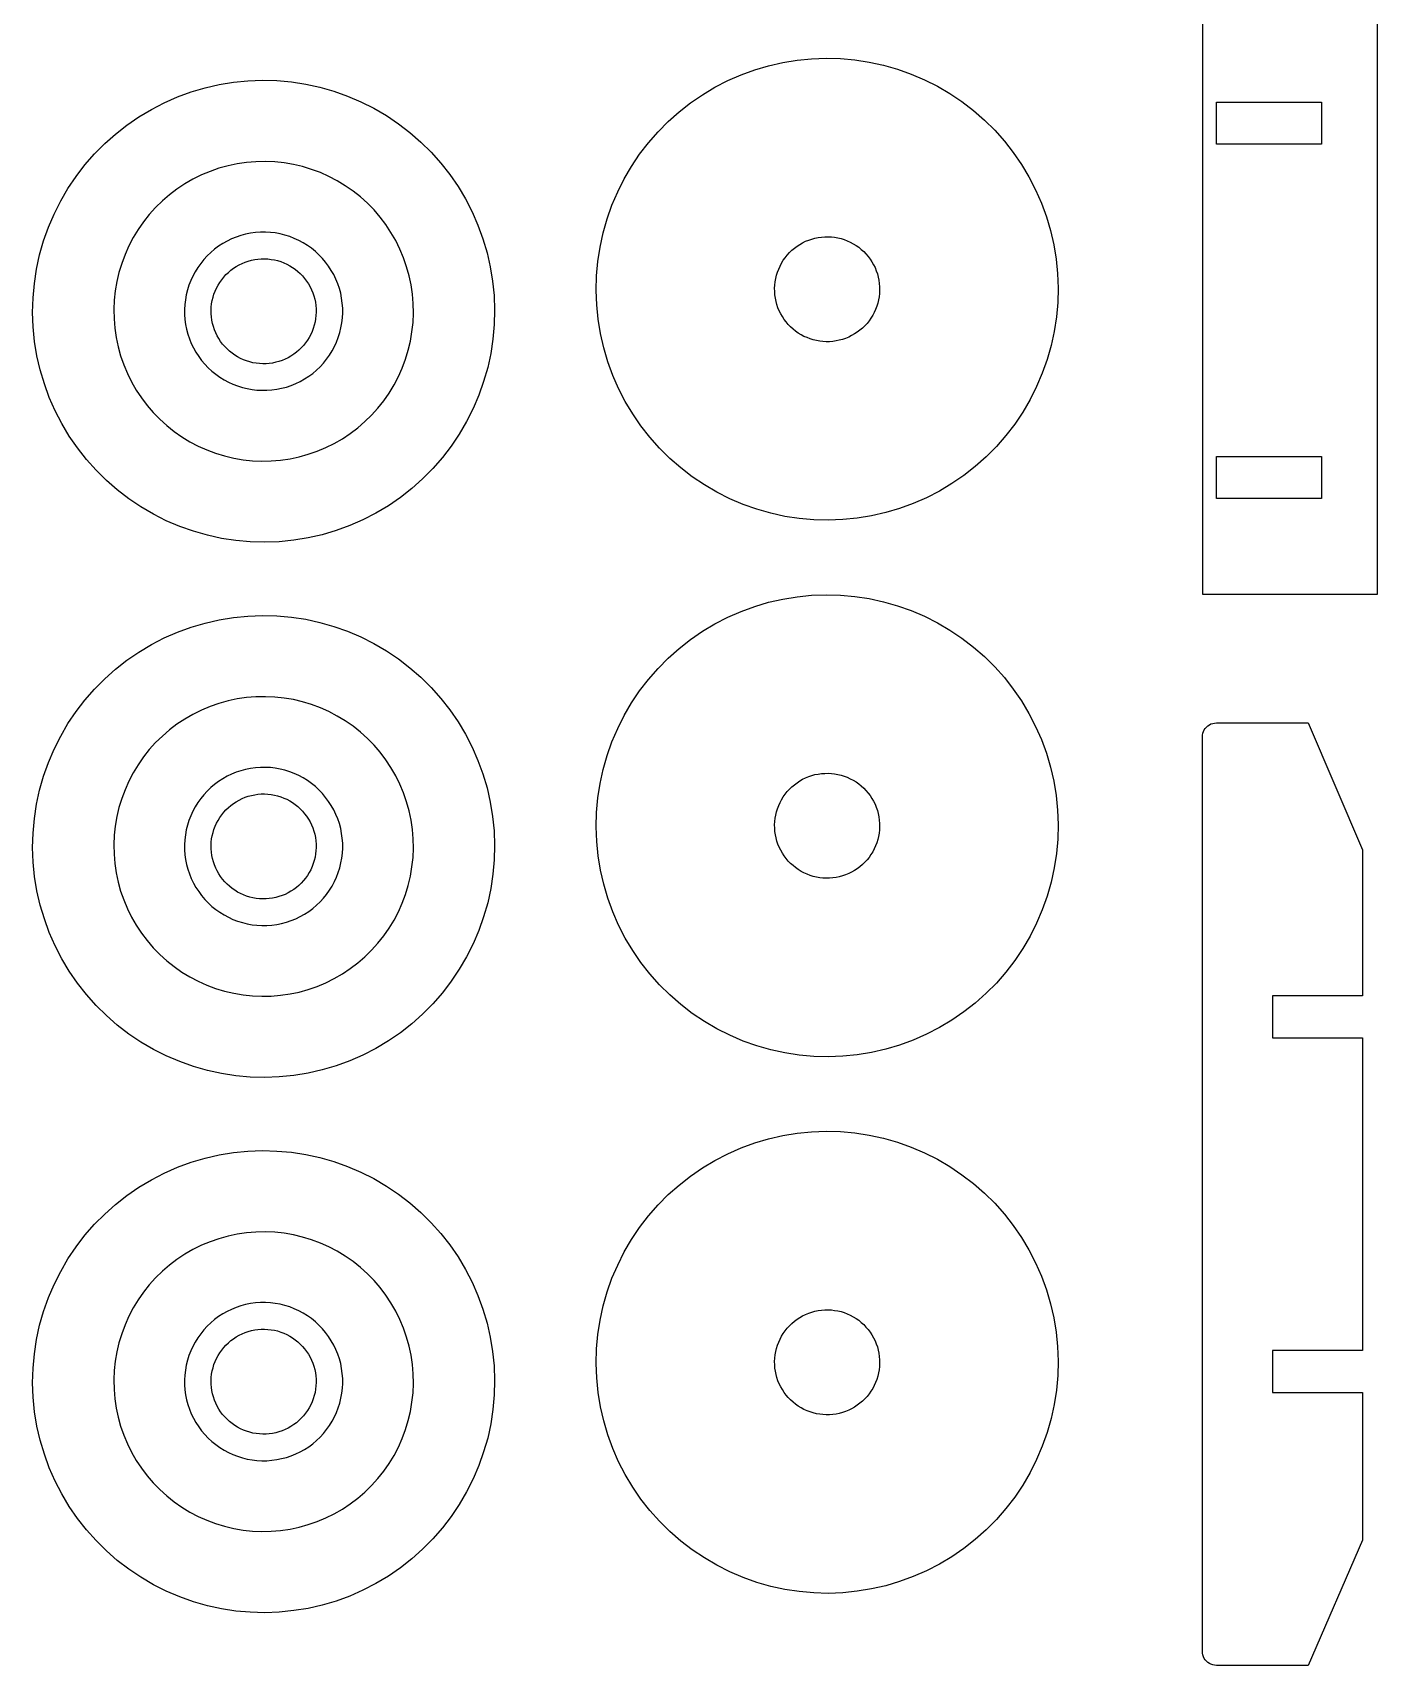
# Model space of a CAD drawing. Extents: x 6 to 996, y 5 to 380.
# Drawn here: x 804.9 to 958.6, y 5 to 191.6 of the extents above; entities that cross this region are included whole.
import ezdxf

# ---------------------------------------------------------------- set-up
doc = ezdxf.new("R2010")
doc.units = 0
doc.header["$MEASUREMENT"] = 0
for name, color, linetype in [('EXT', 1, 'CONTINUOUS'), ('INT', 150, 'CONTINUOUS'), ('POCKET_1_1MM', 105, 'CONTINUOUS')]:
    doc.layers.add(name, color=color, linetype=linetype)

msp = doc.modelspace()

# ---------------------------------------------------------------- linework, layer by layer
at = {"layer": 'EXT'}
for points in [[(958.57, 127.45), (958.57, 194.65), (938.57, 194.65), (938.57, 127.45)], [(878.95, 141.88), (877.7, 142.97), (876.53, 144.14), (875.42, 145.38), (874.4, 146.68), (873.46, 148.05), (872.61, 149.47), (871.85, 150.95), (871.18, 152.46), (870.61, 154.02), (870.14, 155.61), (869.77, 157.23), (869.51, 158.87), (869.34, 160.52), (869.28, 162.17), (869.32, 163.83), (869.47, 165.48), (869.72, 167.12), (870.08, 168.74), (870.53, 170.34), (871.09, 171.9), (871.74, 173.43), (872.48, 174.91), (873.32, 176.34), (874.24, 177.72), (875.25, 179.03), (876.35, 180.28), (877.51, 181.46), (878.75, 182.56), (880.06, 183.59), (881.42, 184.52), (882.85, 185.38), (884.32, 186.14), (885.84, 186.8), (887.4, 187.37), (888.99, 187.84), (890.6, 188.21), (892.24, 188.48), (893.89, 188.64), (895.55, 188.71), (897.21, 188.66), (898.86, 188.51), (900.5, 188.26), (902.12, 187.91), (903.71, 187.45), (905.28, 186.9), (906.8, 186.25), (908.28, 185.5), (909.71, 184.67), (911.09, 183.74), (912.41, 182.73), (913.66, 181.64), (914.83, 180.47), (915.94, 179.24), (916.96, 177.93), (917.9, 176.56), (918.75, 175.14), (919.51, 173.67), (920.18, 172.15), (920.75, 170.59), (921.22, 169), (921.59, 167.38), (921.86, 165.75), (922.02, 164.1), (922.08, 162.44), (922.04, 160.78), (921.89, 159.13), (921.64, 157.49), (921.28, 155.87), (920.83, 154.27), (920.27, 152.71), (919.62, 151.18), (918.88, 149.7), (918.04, 148.27), (917.12, 146.9), (916.11, 145.58), (915.02, 144.33), (913.85, 143.15), (912.61, 142.05), (911.3, 141.03), (909.94, 140.09), (908.51, 139.23), (907.04, 138.47), (905.52, 137.81), (903.96, 137.24), (902.37, 136.77), (900.76, 136.4), (899.12, 136.13), (897.47, 135.97), (895.81, 135.91), (894.15, 135.95), (892.5, 136.1), (890.86, 136.35), (889.24, 136.7), (887.65, 137.16), (886.08, 137.71), (884.56, 138.36), (883.08, 139.11), (881.65, 139.94), (880.27, 140.87)], [(813.3, 140.45), (812.12, 141.62), (811.02, 142.85), (809.99, 144.16), (809.05, 145.53), (808.2, 146.95), (807.44, 148.42), (806.78, 149.94), (806.21, 151.5), (805.74, 153.09), (805.37, 154.71), (805.1, 156.34), (804.93, 157.99), (804.87, 159.65), (804.92, 161.31), (805.07, 162.96), (805.32, 164.6), (805.67, 166.22), (806.13, 167.82), (806.68, 169.38), (807.33, 170.9), (808.08, 172.39), (808.91, 173.82), (809.84, 175.19), (810.85, 176.51), (811.94, 177.76), (813.11, 178.94), (814.34, 180.04), (815.65, 181.06), (817.02, 182), (818.44, 182.85), (819.91, 183.61), (821.43, 184.28), (822.99, 184.85), (824.58, 185.32), (826.2, 185.69), (827.83, 185.96), (829.48, 186.12), (831.14, 186.18), (832.8, 186.14), (834.45, 185.99), (836.09, 185.74), (837.71, 185.39), (839.31, 184.93), (840.87, 184.38), (842.39, 183.73), (843.88, 182.98), (845.31, 182.14), (846.68, 181.22), (848, 180.21), (849.25, 179.12), (850.43, 177.95), (851.53, 176.71), (852.55, 175.41), (853.49, 174.04), (854.34, 172.62), (855.1, 171.14), (855.77, 169.62), (856.34, 168.07), (856.81, 166.48), (857.18, 164.86), (857.45, 163.22), (857.61, 161.57), (857.67, 159.92), (857.63, 158.26), (857.48, 156.61), (857.23, 154.97), (856.88, 153.35), (856.42, 151.75), (855.87, 150.19), (855.22, 148.66), (854.47, 147.18), (853.63, 145.75), (852.71, 144.37), (851.7, 143.06), (850.61, 141.81), (849.44, 140.63), (848.2, 139.53), (846.9, 138.5), (845.53, 137.56), (844.11, 136.71), (842.63, 135.95), (841.11, 135.29), (839.56, 134.72), (837.97, 134.25), (836.35, 133.88), (834.71, 133.61), (833.06, 133.44), (831.41, 133.38), (829.75, 133.43), (828.1, 133.58), (826.46, 133.83), (824.84, 134.18), (823.24, 134.64), (821.68, 135.19), (820.15, 135.84), (818.67, 136.59), (817.24, 137.42), (815.86, 138.35), (814.55, 139.36)], [(878.95, 80.56), (877.7, 81.65), (876.53, 82.82), (875.42, 84.06), (874.4, 85.37), (873.46, 86.73), (872.61, 88.16), (871.85, 89.63), (871.18, 91.15), (870.61, 92.71), (870.14, 94.3), (869.77, 95.91), (869.51, 97.55), (869.34, 99.2), (869.28, 100.86), (869.32, 102.52), (869.47, 104.17), (869.72, 105.81), (870.08, 107.43), (870.53, 109.02), (871.09, 110.58), (871.74, 112.11), (872.48, 113.59), (873.32, 115.02), (874.24, 116.4), (875.25, 117.72), (876.35, 118.96), (877.51, 120.14), (878.75, 121.25), (880.06, 122.27), (881.42, 123.21), (882.85, 124.06), (884.32, 124.82), (885.84, 125.49), (887.4, 126.06), (888.99, 126.53), (890.6, 126.9), (892.24, 127.16), (893.89, 127.33), (895.55, 127.39), (897.21, 127.35), (898.86, 127.2), (900.5, 126.95), (902.12, 126.59), (903.71, 126.14), (905.28, 125.58), (906.8, 124.93), (908.28, 124.19), (909.71, 123.35), (911.09, 122.42), (912.41, 121.41), (913.66, 120.32), (914.83, 119.16), (915.94, 117.92), (916.96, 116.61), (917.9, 115.25), (918.75, 113.82), (919.51, 112.35), (920.18, 110.83), (920.75, 109.27), (921.22, 107.68), (921.59, 106.07), (921.86, 104.43), (922.02, 102.78), (922.08, 101.12), (922.04, 99.46), (921.89, 97.81), (921.64, 96.17), (921.28, 94.55), (920.83, 92.96), (920.27, 91.39), (919.62, 89.87), (918.88, 88.39), (918.04, 86.96), (917.12, 85.58), (916.11, 84.26), (915.02, 83.01), (913.85, 81.84), (912.61, 80.73), (911.3, 79.71), (909.94, 78.77), (908.51, 77.92), (907.04, 77.16), (905.52, 76.49), (903.96, 75.92), (902.37, 75.45), (900.76, 75.08), (899.12, 74.81), (897.47, 74.65), (895.81, 74.59), (894.15, 74.63), (892.5, 74.78), (890.86, 75.03), (889.24, 75.39), (887.65, 75.84), (886.08, 76.39), (884.56, 77.05), (883.08, 77.79), (881.65, 78.63), (880.27, 79.55)], [(814.55, 78.2), (813.3, 79.29), (812.12, 80.45), (811.02, 81.69), (809.99, 83), (809.05, 84.37), (808.2, 85.79), (807.44, 87.26), (806.78, 88.78), (806.21, 90.34), (805.74, 91.93), (805.37, 93.55), (805.1, 95.18), (804.93, 96.83), (804.87, 98.49), (804.92, 100.15), (805.07, 101.8), (805.32, 103.44), (805.67, 105.06), (806.13, 106.65), (806.68, 108.22), (807.33, 109.74), (808.08, 111.22), (808.91, 112.66), (809.84, 114.03), (810.85, 115.35), (811.94, 116.6), (813.11, 117.78), (814.34, 118.88), (815.65, 119.9), (817.02, 120.84), (818.44, 121.69), (819.91, 122.45), (821.43, 123.12), (822.99, 123.69), (824.58, 124.16), (826.2, 124.53), (827.83, 124.8), (829.48, 124.96), (831.14, 125.02), (832.8, 124.98), (834.45, 124.83), (836.09, 124.58), (837.71, 124.23), (839.31, 123.77), (840.87, 123.22), (842.39, 122.57), (843.88, 121.82), (845.31, 120.98), (846.68, 120.06), (848, 119.05), (849.25, 117.96), (850.43, 116.79), (851.53, 115.55), (852.55, 114.25), (853.49, 112.88), (854.34, 111.46), (855.1, 109.98), (855.77, 108.46), (856.34, 106.91), (856.81, 105.32), (857.18, 103.7), (857.45, 102.06), (857.61, 100.41), (857.67, 98.75), (857.63, 97.1), (857.48, 95.44), (857.23, 93.81), (856.88, 92.18), (856.42, 90.59), (855.87, 89.03), (855.22, 87.5), (854.47, 86.02), (853.63, 84.59), (852.71, 83.21), (851.7, 81.9), (850.61, 80.65), (849.44, 79.47), (848.2, 78.37), (846.9, 77.34), (845.53, 76.4), (844.11, 75.55), (842.63, 74.79), (841.11, 74.13), (839.56, 73.56), (837.97, 73.08), (836.35, 72.72), (834.71, 72.45), (833.06, 72.28), (831.41, 72.22), (829.75, 72.27), (828.1, 72.41), (826.46, 72.67), (824.84, 73.02), (823.24, 73.47), (821.68, 74.03), (820.15, 74.68), (818.67, 75.42), (817.24, 76.26), (815.86, 77.19)], [(950.64, 5.04), (940.17, 5.04), (939.96, 5.05), (939.75, 5.09), (939.55, 5.16), (939.37, 5.25), (939.19, 5.37), (939.03, 5.51), (938.9, 5.67), (938.78, 5.84), (938.69, 6.03), (938.62, 6.23), (938.58, 6.43), (938.57, 6.64), (938.57, 111.14), (938.58, 111.35), (938.62, 111.56), (938.69, 111.76), (938.78, 111.94), (938.9, 112.12), (939.03, 112.27), (939.19, 112.41), (939.37, 112.53), (939.55, 112.62), (939.75, 112.69), (939.96, 112.73), (940.17, 112.74), (950.64, 112.74), (956.85, 98.24), (956.85, 81.54), (946.57, 81.54), (946.57, 76.74), (956.85, 76.74), (956.85, 41.04), (946.57, 41.04), (946.57, 36.24), (956.85, 36.24), (956.85, 19.35)], [(878.95, 19.25), (877.7, 20.34), (876.53, 21.51), (875.42, 22.74), (874.4, 24.05), (873.46, 25.42), (872.61, 26.84), (871.85, 28.31), (871.18, 29.83), (870.61, 31.39), (870.14, 32.98), (869.77, 34.6), (869.51, 36.23), (869.34, 37.88), (869.28, 39.54), (869.32, 41.2), (869.47, 42.85), (869.72, 44.49), (870.08, 46.11), (870.53, 47.71), (871.09, 49.27), (871.74, 50.79), (872.48, 52.28), (873.32, 53.71), (874.24, 55.08), (875.25, 56.4), (876.35, 57.65), (877.51, 58.83), (878.75, 59.93), (880.06, 60.95), (881.42, 61.89), (882.85, 62.74), (884.32, 63.5), (885.84, 64.17), (887.4, 64.74), (888.99, 65.21), (890.6, 65.58), (892.24, 65.85), (893.89, 66.01), (895.55, 66.07), (897.21, 66.03), (898.86, 65.88), (900.5, 65.63), (902.12, 65.28), (903.71, 64.82), (905.28, 64.27), (906.8, 63.62), (908.28, 62.87), (909.71, 62.03), (911.09, 61.11), (912.41, 60.1), (913.66, 59.01), (914.83, 57.84), (915.94, 56.6), (916.96, 55.3), (917.9, 53.93), (918.75, 52.51), (919.51, 51.03), (920.18, 49.51), (920.75, 47.96), (921.22, 46.37), (921.59, 44.75), (921.86, 43.11), (922.02, 41.46), (922.08, 39.81), (922.04, 38.15), (921.89, 36.5), (921.64, 34.86), (921.28, 33.24), (920.83, 31.64), (920.27, 30.08), (919.62, 28.55), (918.88, 27.07), (918.04, 25.64), (917.12, 24.26), (916.11, 22.95), (915.02, 21.7), (913.85, 20.52), (912.61, 19.42), (911.3, 18.39), (909.94, 17.45), (908.51, 16.6), (907.04, 15.84), (905.52, 15.18), (903.96, 14.61), (902.37, 14.14), (900.76, 13.77), (899.12, 13.5), (897.47, 13.33), (895.81, 13.27), (894.15, 13.32), (892.5, 13.47), (890.86, 13.72), (889.24, 14.07), (887.65, 14.52), (886.08, 15.08), (884.56, 15.73), (883.08, 16.48), (881.65, 17.31), (880.27, 18.24)], [(814.55, 17.04), (813.3, 18.13), (812.12, 19.29), (811.02, 20.53), (809.99, 21.84), (809.05, 23.2), (808.2, 24.63), (807.44, 26.1), (806.78, 27.62), (806.21, 29.18), (805.74, 30.77), (805.37, 32.38), (805.1, 34.02), (804.93, 35.67), (804.87, 37.33), (804.92, 38.99), (805.07, 40.64), (805.32, 42.28), (805.67, 43.9), (806.13, 45.49), (806.68, 47.06), (807.33, 48.58), (808.08, 50.06), (808.91, 51.5), (809.84, 52.87), (810.85, 54.19), (811.94, 55.44), (813.11, 56.62), (814.34, 57.72), (815.65, 58.74), (817.02, 59.68), (818.44, 60.53), (819.91, 61.29), (821.43, 61.96), (822.99, 62.53), (824.58, 63), (826.2, 63.37), (827.83, 63.64), (829.48, 63.8), (831.14, 63.86), (832.8, 63.82), (834.45, 63.67), (836.09, 63.42), (837.71, 63.06), (839.31, 62.61), (840.87, 62.06), (842.39, 61.4), (843.88, 60.66), (845.31, 59.82), (846.68, 58.9), (848, 57.89), (849.25, 56.8), (850.43, 55.63), (851.53, 54.39), (852.55, 53.09), (853.49, 51.72), (854.34, 50.29), (855.1, 48.82), (855.77, 47.3), (856.34, 45.74), (856.81, 44.15), (857.18, 42.54), (857.45, 40.9), (857.61, 39.25), (857.67, 37.59), (857.63, 35.94), (857.48, 34.28), (857.23, 32.64), (856.88, 31.02), (856.42, 29.43), (855.87, 27.87), (855.22, 26.34), (854.47, 24.86), (853.63, 23.43), (852.71, 22.05), (851.7, 20.74), (850.61, 19.49), (849.44, 18.31), (848.2, 17.2), (846.9, 16.18), (845.53, 15.24), (844.11, 14.39), (842.63, 13.63), (841.11, 12.96), (839.56, 12.39), (837.97, 11.92), (836.35, 11.55), (834.71, 11.29), (833.06, 11.12), (831.41, 11.06), (829.75, 11.11), (828.1, 11.25), (826.46, 11.5), (824.84, 11.86), (823.24, 12.31), (821.68, 12.87), (820.15, 13.52), (818.67, 14.26), (817.24, 15.1), (815.86, 16.03)]]:
    msp.add_lwpolyline(points, close=True, dxfattribs=at)
at = {"layer": 'INT'}
for points in [[(952.17, 178.9), (940.17, 178.9), (940.17, 183.7), (952.17, 183.7)], [(892.38, 157.3), (892.07, 157.51), (891.78, 157.75), (891.5, 158), (891.24, 158.27), (890.99, 158.56), (890.77, 158.86), (890.56, 159.18), (890.37, 159.51), (890.21, 159.84), (890.06, 160.19), (889.94, 160.55), (889.84, 160.91), (889.77, 161.28), (889.72, 161.66), (889.69, 162.03), (889.68, 162.41), (889.7, 162.78), (889.74, 163.16), (889.81, 163.53), (889.9, 163.9), (890.01, 164.26), (890.14, 164.61), (890.3, 164.95), (890.47, 165.29), (890.67, 165.61), (890.89, 165.91), (891.12, 166.21), (891.38, 166.49), (891.65, 166.75), (891.94, 166.99), (892.24, 167.22), (892.55, 167.43), (892.88, 167.61), (893.22, 167.78), (893.57, 167.92), (893.92, 168.04), (894.29, 168.14), (894.66, 168.22), (895.03, 168.27), (895.41, 168.3), (895.78, 168.3), (896.16, 168.29), (896.53, 168.24), (896.91, 168.18), (897.27, 168.09), (897.63, 167.98), (897.98, 167.85), (898.33, 167.69), (898.66, 167.51), (898.98, 167.32), (899.29, 167.1), (899.58, 166.86), (899.86, 166.61), (900.12, 166.34), (900.37, 166.05), (900.59, 165.75), (900.8, 165.43), (900.99, 165.11), (901.15, 164.77), (901.3, 164.42), (901.42, 164.06), (901.52, 163.7), (901.59, 163.33), (901.64, 162.96), (901.67, 162.58), (901.68, 162.2), (901.66, 161.83), (901.62, 161.45), (901.55, 161.08), (901.47, 160.71), (901.35, 160.35), (901.22, 160), (901.06, 159.66), (900.89, 159.33), (900.69, 159), (900.47, 158.7), (900.24, 158.4), (899.98, 158.12), (899.71, 157.86), (899.42, 157.62), (899.12, 157.39), (898.81, 157.19), (898.48, 157), (898.14, 156.83), (897.79, 156.69), (897.44, 156.57), (897.07, 156.47), (896.7, 156.39), (896.33, 156.34), (895.95, 156.31), (895.58, 156.31), (895.2, 156.32), (894.83, 156.37), (894.45, 156.43), (894.09, 156.52), (893.73, 156.63), (893.38, 156.77), (893.03, 156.92), (892.7, 157.1)], [(827.97, 154.77), (827.66, 154.99), (827.37, 155.23), (827.09, 155.48), (826.83, 155.75), (826.59, 156.04), (826.36, 156.34), (826.15, 156.66), (825.97, 156.98), (825.8, 157.32), (825.66, 157.67), (825.54, 158.03), (825.44, 158.39), (825.36, 158.76), (825.31, 159.13), (825.28, 159.51), (825.27, 159.89), (825.29, 160.26), (825.33, 160.64), (825.4, 161.01), (825.49, 161.38), (825.6, 161.74), (825.73, 162.09), (825.89, 162.43), (826.07, 162.76), (826.26, 163.08), (826.48, 163.39), (826.72, 163.69), (826.97, 163.97), (827.24, 164.23), (827.53, 164.47), (827.83, 164.7), (828.15, 164.9), (828.47, 165.09), (828.81, 165.26), (829.16, 165.4), (829.52, 165.52), (829.88, 165.62), (830.25, 165.7), (830.62, 165.75), (831, 165.78), (831.38, 165.78), (831.75, 165.76), (832.13, 165.72), (832.5, 165.66), (832.87, 165.57), (833.23, 165.46), (833.58, 165.32), (833.92, 165.17), (834.25, 164.99), (834.57, 164.79), (834.88, 164.58), (835.18, 164.34), (835.46, 164.09), (835.72, 163.82), (835.96, 163.53), (836.19, 163.23), (836.39, 162.91), (836.58, 162.58), (836.75, 162.24), (836.89, 161.9), (837.01, 161.54), (837.11, 161.18), (837.19, 160.81), (837.24, 160.43), (837.27, 160.06), (837.27, 159.68), (837.25, 159.3), (837.21, 158.93), (837.15, 158.56), (837.06, 158.19), (836.95, 157.83), (836.81, 157.48), (836.66, 157.14), (836.48, 156.8), (836.28, 156.48), (836.07, 156.17), (835.83, 155.88), (835.58, 155.6), (835.31, 155.34), (835.02, 155.1), (834.72, 154.87), (834.4, 154.66), (834.07, 154.48), (833.73, 154.31), (833.39, 154.17), (833.03, 154.05), (832.67, 153.95), (832.3, 153.87), (831.92, 153.82), (831.55, 153.79), (831.17, 153.78), (830.79, 153.8), (830.42, 153.84), (830.05, 153.91), (829.68, 154), (829.32, 154.11), (828.97, 154.24), (828.63, 154.4), (828.29, 154.58)], [(952.17, 138.4), (940.17, 138.4), (940.17, 143.2), (952.17, 143.2)], [(892.38, 95.98), (892.07, 96.2), (891.78, 96.43), (891.5, 96.69), (891.24, 96.96), (890.99, 97.24), (890.77, 97.55), (890.56, 97.86), (890.37, 98.19), (890.21, 98.53), (890.06, 98.88), (889.94, 99.23), (889.84, 99.6), (889.77, 99.97), (889.72, 100.34), (889.69, 100.72), (889.68, 101.09), (889.7, 101.47), (889.74, 101.84), (889.81, 102.21), (889.9, 102.58), (890.01, 102.94), (890.14, 103.29), (890.3, 103.64), (890.47, 103.97), (890.67, 104.29), (890.89, 104.6), (891.12, 104.89), (891.38, 105.17), (891.65, 105.43), (891.94, 105.68), (892.24, 105.9), (892.55, 106.11), (892.88, 106.3), (893.22, 106.46), (893.57, 106.61), (893.92, 106.73), (894.29, 106.83), (894.66, 106.9), (895.03, 106.95), (895.41, 106.98), (895.78, 106.99), (896.16, 106.97), (896.53, 106.93), (896.91, 106.86), (897.27, 106.77), (897.63, 106.66), (897.98, 106.53), (898.33, 106.37), (898.66, 106.2), (898.98, 106), (899.29, 105.78), (899.58, 105.55), (899.86, 105.29), (900.12, 105.02), (900.37, 104.73), (900.59, 104.43), (900.8, 104.12), (900.99, 103.79), (901.15, 103.45), (901.3, 103.1), (901.42, 102.75), (901.52, 102.38), (901.59, 102.01), (901.64, 101.64), (901.67, 101.26), (901.68, 100.89), (901.66, 100.51), (901.62, 100.14), (901.55, 99.76), (901.47, 99.4), (901.35, 99.04), (901.22, 98.69), (901.06, 98.34), (900.89, 98.01), (900.69, 97.69), (900.47, 97.38), (900.24, 97.09), (899.98, 96.81), (899.71, 96.55), (899.42, 96.3), (899.12, 96.08), (898.81, 95.87), (898.48, 95.68), (898.14, 95.52), (897.79, 95.37), (897.44, 95.25), (897.07, 95.15), (896.7, 95.08), (896.33, 95.02), (895.95, 95), (895.58, 94.99), (895.2, 95.01), (894.83, 95.05), (894.45, 95.12), (894.09, 95.2), (893.73, 95.32), (893.38, 95.45), (893.03, 95.61), (892.7, 95.78)], [(827.97, 93.61), (827.66, 93.83), (827.37, 94.07), (827.09, 94.32), (826.83, 94.59), (826.59, 94.88), (826.36, 95.18), (826.15, 95.49), (825.97, 95.82), (825.8, 96.16), (825.66, 96.51), (825.54, 96.87), (825.44, 97.23), (825.36, 97.6), (825.31, 97.97), (825.28, 98.35), (825.27, 98.73), (825.29, 99.1), (825.33, 99.48), (825.4, 99.85), (825.49, 100.21), (825.6, 100.57), (825.73, 100.93), (825.89, 101.27), (826.07, 101.6), (826.26, 101.92), (826.48, 102.23), (826.72, 102.53), (826.97, 102.8), (827.24, 103.07), (827.53, 103.31), (827.83, 103.54), (828.15, 103.74), (828.47, 103.93), (828.81, 104.09), (829.16, 104.24), (829.52, 104.36), (829.88, 104.46), (830.25, 104.53), (830.62, 104.59), (831, 104.62), (831.38, 104.62), (831.75, 104.6), (832.13, 104.56), (832.5, 104.5), (832.87, 104.41), (833.23, 104.3), (833.58, 104.16), (833.92, 104.01), (834.25, 103.83), (834.57, 103.63), (834.88, 103.42), (835.18, 103.18), (835.46, 102.93), (835.72, 102.65), (835.96, 102.37), (836.19, 102.07), (836.39, 101.75), (836.58, 101.42), (836.75, 101.08), (836.89, 100.74), (837.01, 100.38), (837.11, 100.01), (837.19, 99.65), (837.24, 99.27), (837.27, 98.9), (837.27, 98.52), (837.25, 98.14), (837.21, 97.77), (837.15, 97.4), (837.06, 97.03), (836.95, 96.67), (836.81, 96.32), (836.66, 95.97), (836.48, 95.64), (836.28, 95.32), (836.07, 95.01), (835.83, 94.72), (835.58, 94.44), (835.31, 94.18), (835.02, 93.93), (834.72, 93.71), (834.4, 93.5), (834.07, 93.32), (833.73, 93.15), (833.39, 93.01), (833.03, 92.89), (832.67, 92.79), (832.3, 92.71), (831.92, 92.66), (831.55, 92.63), (831.17, 92.62), (830.79, 92.64), (830.42, 92.68), (830.05, 92.75), (829.68, 92.84), (829.32, 92.95), (828.97, 93.08), (828.63, 93.24), (828.29, 93.41)], [(892.38, 34.66), (892.07, 34.88), (891.78, 35.12), (891.5, 35.37), (891.24, 35.64), (890.99, 35.93), (890.77, 36.23), (890.56, 36.55), (890.37, 36.87), (890.21, 37.21), (890.06, 37.56), (889.94, 37.92), (889.84, 38.28), (889.77, 38.65), (889.72, 39.02), (889.69, 39.4), (889.68, 39.78), (889.7, 40.15), (889.74, 40.53), (889.81, 40.9), (889.9, 41.26), (890.01, 41.62), (890.14, 41.98), (890.3, 42.32), (890.47, 42.65), (890.67, 42.97), (890.89, 43.28), (891.12, 43.58), (891.38, 43.85), (891.65, 44.12), (891.94, 44.36), (892.24, 44.59), (892.55, 44.79), (892.88, 44.98), (893.22, 45.15), (893.57, 45.29), (893.92, 45.41), (894.29, 45.51), (894.66, 45.59), (895.03, 45.64), (895.41, 45.67), (895.78, 45.67), (896.16, 45.65), (896.53, 45.61), (896.91, 45.55), (897.27, 45.46), (897.63, 45.35), (897.98, 45.21), (898.33, 45.06), (898.66, 44.88), (898.98, 44.68), (899.29, 44.47), (899.58, 44.23), (899.86, 43.98), (900.12, 43.7), (900.37, 43.42), (900.59, 43.12), (900.8, 42.8), (900.99, 42.47), (901.15, 42.13), (901.3, 41.79), (901.42, 41.43), (901.52, 41.07), (901.59, 40.7), (901.64, 40.32), (901.67, 39.95), (901.68, 39.57), (901.66, 39.19), (901.62, 38.82), (901.55, 38.45), (901.47, 38.08), (901.35, 37.72), (901.22, 37.37), (901.06, 37.03), (900.89, 36.69), (900.69, 36.37), (900.47, 36.06), (900.24, 35.77), (899.98, 35.49), (899.71, 35.23), (899.42, 34.99), (899.12, 34.76), (898.81, 34.55), (898.48, 34.37), (898.14, 34.2), (897.79, 34.06), (897.44, 33.94), (897.07, 33.84), (896.7, 33.76), (896.33, 33.71), (895.95, 33.68), (895.58, 33.67), (895.2, 33.69), (894.83, 33.73), (894.45, 33.8), (894.09, 33.89), (893.73, 34), (893.38, 34.13), (893.03, 34.29), (892.7, 34.47)], [(827.97, 32.45), (827.66, 32.67), (827.37, 32.9), (827.09, 33.16), (826.83, 33.43), (826.59, 33.72), (826.36, 34.02), (826.15, 34.33), (825.97, 34.66), (825.8, 35), (825.66, 35.35), (825.54, 35.71), (825.44, 36.07), (825.36, 36.44), (825.31, 36.81), (825.28, 37.19), (825.27, 37.56), (825.29, 37.94), (825.33, 38.32), (825.4, 38.69), (825.49, 39.05), (825.6, 39.41), (825.73, 39.77), (825.89, 40.11), (826.07, 40.44), (826.26, 40.76), (826.48, 41.07), (826.72, 41.36), (826.97, 41.64), (827.24, 41.9), (827.53, 42.15), (827.83, 42.37), (828.15, 42.58), (828.47, 42.77), (828.81, 42.93), (829.16, 43.08), (829.52, 43.2), (829.88, 43.3), (830.25, 43.37), (830.62, 43.43), (831, 43.45), (831.38, 43.46), (831.75, 43.44), (832.13, 43.4), (832.5, 43.33), (832.87, 43.25), (833.23, 43.13), (833.58, 43), (833.92, 42.85), (834.25, 42.67), (834.57, 42.47), (834.88, 42.25), (835.18, 42.02), (835.46, 41.76), (835.72, 41.49), (835.96, 41.21), (836.19, 40.9), (836.39, 40.59), (836.58, 40.26), (836.75, 39.92), (836.89, 39.57), (837.01, 39.22), (837.11, 38.85), (837.19, 38.48), (837.24, 38.11), (837.27, 37.73), (837.27, 37.36), (837.25, 36.98), (837.21, 36.61), (837.15, 36.24), (837.06, 35.87), (836.95, 35.51), (836.81, 35.16), (836.66, 34.81), (836.48, 34.48), (836.28, 34.16), (836.07, 33.85), (835.83, 33.56), (835.58, 33.28), (835.31, 33.02), (835.02, 32.77), (834.72, 32.55), (834.4, 32.34), (834.07, 32.15), (833.73, 31.99), (833.39, 31.85), (833.03, 31.72), (832.67, 31.62), (832.3, 31.55), (831.92, 31.5), (831.55, 31.47), (831.17, 31.46), (830.79, 31.48), (830.42, 31.52), (830.05, 31.59), (829.68, 31.68), (829.32, 31.79), (828.97, 31.92), (828.63, 32.08), (828.29, 32.25)]]:
    msp.add_lwpolyline(points, close=True, dxfattribs=at)
at = {"layer": 'POCKET_1_1MM'}
for points in [[(819.41, 147.44), (820.21, 146.72), (821.05, 146.05), (821.93, 145.44), (822.85, 144.88), (823.8, 144.38), (824.79, 143.94), (825.79, 143.56), (826.82, 143.25), (827.87, 143.01), (828.93, 142.82), (830, 142.71), (831.07, 142.66), (832.15, 142.69), (833.22, 142.77), (834.29, 142.93), (835.34, 143.15), (836.37, 143.44), (837.39, 143.79), (838.38, 144.21), (839.35, 144.69), (840.28, 145.22), (841.18, 145.82), (842.03, 146.47), (842.85, 147.17), (843.62, 147.92), (844.34, 148.72), (845.01, 149.56), (845.62, 150.44), (846.18, 151.36), (846.68, 152.32), (847.12, 153.3), (847.49, 154.3), (847.81, 155.33), (848.05, 156.38), (848.23, 157.44), (848.35, 158.51), (848.39, 159.58), (848.37, 160.66), (848.28, 161.73), (848.13, 162.8), (847.9, 163.85), (847.62, 164.88), (847.26, 165.9), (846.85, 166.89), (846.37, 167.86), (845.83, 168.79), (845.24, 169.69), (844.59, 170.54), (843.89, 171.36), (843.14, 172.13), (842.34, 172.85), (841.5, 173.52), (840.61, 174.13), (839.69, 174.69), (838.74, 175.19), (837.76, 175.63), (836.75, 176), (835.72, 176.32), (834.68, 176.56), (833.62, 176.74), (832.55, 176.86), (831.47, 176.9), (830.4, 176.88), (829.33, 176.79), (828.26, 176.64), (827.21, 176.41), (826.17, 176.13), (825.16, 175.77), (824.16, 175.36), (823.2, 174.88), (822.27, 174.34), (821.37, 173.75), (820.51, 173.1), (819.7, 172.4), (818.93, 171.65), (818.21, 170.85), (817.54, 170.01), (816.93, 169.12), (816.37, 168.2), (815.87, 167.25), (815.43, 166.27), (815.05, 165.26), (814.74, 164.23), (814.5, 163.19), (814.31, 162.13), (814.2, 161.06), (814.15, 159.98), (814.18, 158.91), (814.26, 157.84), (814.42, 156.77), (814.64, 155.72), (814.93, 154.68), (815.28, 153.67), (815.7, 152.67), (816.18, 151.71), (816.71, 150.78), (817.31, 149.88), (817.96, 149.02), (818.66, 148.21)], [(825.36, 152.95), (825.8, 152.59), (826.26, 152.26), (826.75, 151.96), (827.25, 151.69), (827.76, 151.45), (828.29, 151.25), (828.84, 151.08), (829.39, 150.94), (829.95, 150.84), (830.51, 150.78), (831.08, 150.75), (831.64, 150.75), (832.21, 150.79), (832.77, 150.87), (833.33, 150.98), (833.88, 151.13), (834.42, 151.31), (834.94, 151.52), (835.46, 151.77), (835.95, 152.05), (836.43, 152.36), (836.88, 152.69), (837.32, 153.06), (837.73, 153.45), (838.11, 153.87), (838.47, 154.31), (838.8, 154.77), (839.1, 155.26), (839.37, 155.76), (839.6, 156.27), (839.81, 156.8), (839.98, 157.35), (840.11, 157.9), (840.22, 158.46), (840.28, 159.02), (840.31, 159.59), (840.31, 160.15), (840.26, 160.72), (840.19, 161.28), (840.08, 161.84), (839.93, 162.39), (839.75, 162.93), (839.54, 163.45), (839.29, 163.97), (839.01, 164.46), (838.7, 164.94), (838.36, 165.39), (838, 165.83), (837.6, 166.24), (837.19, 166.62), (836.75, 166.98), (836.28, 167.31), (835.8, 167.61), (835.3, 167.88), (834.78, 168.11), (834.25, 168.32), (833.71, 168.49), (833.16, 168.62), (832.6, 168.73), (832.04, 168.79), (831.47, 168.82), (830.9, 168.82), (830.34, 168.77), (829.77, 168.7), (829.22, 168.59), (828.67, 168.44), (828.13, 168.26), (827.6, 168.05), (827.09, 167.8), (826.6, 167.52), (826.12, 167.21), (825.66, 166.87), (825.23, 166.51), (824.82, 166.11), (824.44, 165.7), (824.08, 165.26), (823.75, 164.79), (823.45, 164.31), (823.18, 163.81), (822.94, 163.29), (822.74, 162.76), (822.57, 162.22), (822.43, 161.67), (822.33, 161.11), (822.27, 160.55), (822.24, 159.98), (822.24, 159.41), (822.28, 158.85), (822.36, 158.28), (822.47, 157.73), (822.62, 157.18), (822.8, 156.64), (823.01, 156.11), (823.26, 155.6), (823.54, 155.11), (823.85, 154.63), (824.18, 154.17), (824.55, 153.74), (824.94, 153.33)], [(820.21, 85.56), (821.05, 84.89), (821.93, 84.27), (822.85, 83.72), (823.8, 83.22), (824.79, 82.78), (825.79, 82.4), (826.82, 82.09), (827.87, 81.84), (828.93, 81.66), (830, 81.55), (831.07, 81.5), (832.15, 81.52), (833.22, 81.61), (834.29, 81.77), (835.34, 81.99), (836.37, 82.28), (837.39, 82.63), (838.38, 83.05), (839.35, 83.53), (840.28, 84.06), (841.18, 84.66), (842.03, 85.31), (842.85, 86.01), (843.62, 86.76), (844.34, 87.56), (845.01, 88.4), (845.62, 89.28), (846.18, 90.2), (846.68, 91.15), (847.12, 92.14), (847.49, 93.14), (847.81, 94.17), (848.05, 95.22), (848.23, 96.28), (848.35, 97.35), (848.39, 98.42), (848.37, 99.5), (848.28, 100.57), (848.13, 101.63), (847.9, 102.69), (847.62, 103.72), (847.26, 104.74), (846.85, 105.73), (846.37, 106.7), (845.83, 107.63), (845.24, 108.52), (844.59, 109.38), (843.89, 110.2), (843.14, 110.97), (842.34, 111.69), (841.5, 112.36), (840.61, 112.97), (839.69, 113.53), (838.74, 114.03), (837.76, 114.47), (836.75, 114.84), (835.72, 115.15), (834.68, 115.4), (833.62, 115.58), (832.55, 115.69), (831.47, 115.74), (830.4, 115.72), (829.33, 115.63), (828.26, 115.48), (827.21, 115.25), (826.17, 114.96), (825.16, 114.61), (824.16, 114.2), (823.2, 113.72), (822.27, 113.18), (821.37, 112.59), (820.51, 111.94), (819.7, 111.24), (818.93, 110.49), (818.21, 109.69), (817.54, 108.85), (816.93, 107.96), (816.37, 107.04), (815.87, 106.09), (815.43, 105.11), (815.05, 104.1), (814.74, 103.07), (814.5, 102.03), (814.31, 100.96), (814.2, 99.9), (814.15, 98.82), (814.18, 97.75), (814.26, 96.67), (814.42, 95.61), (814.64, 94.56), (814.93, 93.52), (815.28, 92.51), (815.7, 91.51), (816.18, 90.55), (816.71, 89.62), (817.31, 88.72), (817.96, 87.86), (818.66, 87.05), (819.41, 86.28)], [(825.36, 91.78), (825.8, 91.43), (826.26, 91.1), (826.75, 90.8), (827.25, 90.53), (827.76, 90.29), (828.29, 90.09), (828.84, 89.92), (829.39, 89.78), (829.95, 89.68), (830.51, 89.61), (831.08, 89.58), (831.64, 89.59), (832.21, 89.63), (832.77, 89.71), (833.33, 89.82), (833.88, 89.97), (834.42, 90.15), (834.94, 90.36), (835.46, 90.61), (835.95, 90.89), (836.43, 91.19), (836.88, 91.53), (837.32, 91.9), (837.73, 92.29), (838.11, 92.71), (838.47, 93.15), (838.8, 93.61), (839.1, 94.1), (839.37, 94.6), (839.6, 95.11), (839.81, 95.64), (839.98, 96.18), (840.11, 96.74), (840.22, 97.29), (840.28, 97.86), (840.31, 98.43), (840.31, 98.99), (840.26, 99.56), (840.19, 100.12), (840.08, 100.68), (839.93, 101.23), (839.75, 101.77), (839.54, 102.29), (839.29, 102.8), (839.01, 103.3), (838.7, 103.78), (838.36, 104.23), (838, 104.67), (837.6, 105.08), (837.19, 105.46), (836.75, 105.82), (836.28, 106.15), (835.8, 106.45), (835.3, 106.72), (834.78, 106.95), (834.25, 107.16), (833.71, 107.33), (833.16, 107.46), (832.6, 107.56), (832.04, 107.63), (831.47, 107.66), (830.9, 107.65), (830.34, 107.61), (829.77, 107.54), (829.22, 107.43), (828.67, 107.28), (828.13, 107.1), (827.6, 106.88), (827.09, 106.64), (826.6, 106.36), (826.12, 106.05), (825.66, 105.71), (825.23, 105.35), (824.82, 104.95), (824.44, 104.53), (824.08, 104.09), (823.75, 103.63), (823.45, 103.15), (823.18, 102.65), (822.94, 102.13), (822.74, 101.6), (822.57, 101.06), (822.43, 100.51), (822.33, 99.95), (822.27, 99.39), (822.24, 98.82), (822.24, 98.25), (822.28, 97.68), (822.36, 97.12), (822.47, 96.57), (822.62, 96.02), (822.8, 95.48), (823.01, 94.95), (823.26, 94.44), (823.54, 93.95), (823.85, 93.47), (824.18, 93.01), (824.55, 92.58), (824.94, 92.17)], [(820.21, 24.4), (821.05, 23.73), (821.93, 23.11), (822.85, 22.56), (823.8, 22.06), (824.79, 21.62), (825.79, 21.24), (826.82, 20.93), (827.87, 20.68), (828.93, 20.5), (830, 20.39), (831.07, 20.34), (832.15, 20.36), (833.22, 20.45), (834.29, 20.61), (835.34, 20.83), (836.37, 21.12), (837.39, 21.47), (838.38, 21.89), (839.35, 22.36), (840.28, 22.9), (841.18, 23.49), (842.03, 24.14), (842.85, 24.85), (843.62, 25.6), (844.34, 26.4), (845.01, 27.24), (845.62, 28.12), (846.18, 29.04), (846.68, 29.99), (847.12, 30.97), (847.49, 31.98), (847.81, 33.01), (848.05, 34.06), (848.23, 35.12), (848.35, 36.19), (848.39, 37.26), (848.37, 38.34), (848.28, 39.41), (848.13, 40.47), (847.9, 41.53), (847.62, 42.56), (847.26, 43.58), (846.85, 44.57), (846.37, 45.53), (845.83, 46.47), (845.24, 47.36), (844.59, 48.22), (843.89, 49.03), (843.14, 49.8), (842.34, 50.52), (841.5, 51.19), (840.61, 51.81), (839.69, 52.37), (838.74, 52.87), (837.76, 53.3), (836.75, 53.68), (835.72, 53.99), (834.68, 54.24), (833.62, 54.42), (832.55, 54.53), (831.47, 54.58), (830.4, 54.56), (829.33, 54.47), (828.26, 54.31), (827.21, 54.09), (826.17, 53.8), (825.16, 53.45), (824.16, 53.04), (823.2, 52.56), (822.27, 52.02), (821.37, 51.43), (820.51, 50.78), (819.7, 50.08), (818.93, 49.32), (818.21, 48.53), (817.54, 47.68), (816.93, 46.8), (816.37, 45.88), (815.87, 44.93), (815.43, 43.95), (815.05, 42.94), (814.74, 41.91), (814.5, 40.86), (814.31, 39.8), (814.2, 38.73), (814.15, 37.66), (814.18, 36.58), (814.26, 35.51), (814.42, 34.45), (814.64, 33.4), (814.93, 32.36), (815.28, 31.34), (815.7, 30.35), (816.18, 29.39), (816.71, 28.46), (817.31, 27.56), (817.96, 26.7), (818.66, 25.89), (819.41, 25.12)], [(825.36, 30.62), (825.8, 30.26), (826.26, 29.94), (826.75, 29.64), (827.25, 29.37), (827.76, 29.13), (828.29, 28.93), (828.84, 28.76), (829.39, 28.62), (829.95, 28.52), (830.51, 28.45), (831.08, 28.42), (831.64, 28.43), (832.21, 28.47), (832.77, 28.55), (833.33, 28.66), (833.88, 28.8), (834.42, 28.99), (834.94, 29.2), (835.46, 29.45), (835.95, 29.72), (836.43, 30.03), (836.88, 30.37), (837.32, 30.74), (837.73, 31.13), (838.11, 31.55), (838.47, 31.99), (838.8, 32.45), (839.1, 32.93), (839.37, 33.43), (839.6, 33.95), (839.81, 34.48), (839.98, 35.02), (840.11, 35.57), (840.22, 36.13), (840.28, 36.7), (840.31, 37.26), (840.31, 37.83), (840.26, 38.4), (840.19, 38.96), (840.08, 39.52), (839.93, 40.07), (839.75, 40.61), (839.54, 41.13), (839.29, 41.64), (839.01, 42.14), (838.7, 42.61), (838.36, 43.07), (838, 43.5), (837.6, 43.91), (837.19, 44.3), (836.75, 44.66), (836.28, 44.99), (835.8, 45.29), (835.3, 45.55), (834.78, 45.79), (834.25, 46), (833.71, 46.17), (833.16, 46.3), (832.6, 46.4), (832.04, 46.47), (831.47, 46.5), (830.9, 46.49), (830.34, 46.45), (829.77, 46.38), (829.22, 46.26), (828.67, 46.12), (828.13, 45.94), (827.6, 45.72), (827.09, 45.48), (826.6, 45.2), (826.12, 44.89), (825.66, 44.55), (825.23, 44.18), (824.82, 43.79), (824.44, 43.37), (824.08, 42.93), (823.75, 42.47), (823.45, 41.99), (823.18, 41.49), (822.94, 40.97), (822.74, 40.44), (822.57, 39.9), (822.43, 39.35), (822.33, 38.79), (822.27, 38.22), (822.24, 37.66), (822.24, 37.09), (822.28, 36.52), (822.36, 35.96), (822.47, 35.4), (822.62, 34.86), (822.8, 34.32), (823.01, 33.79), (823.26, 33.28), (823.54, 32.78), (823.85, 32.31), (824.18, 31.85), (824.55, 31.42), (824.94, 31.01)]]:
    msp.add_lwpolyline(points, close=True, dxfattribs=at)

doc.saveas('drawing.dxf')
